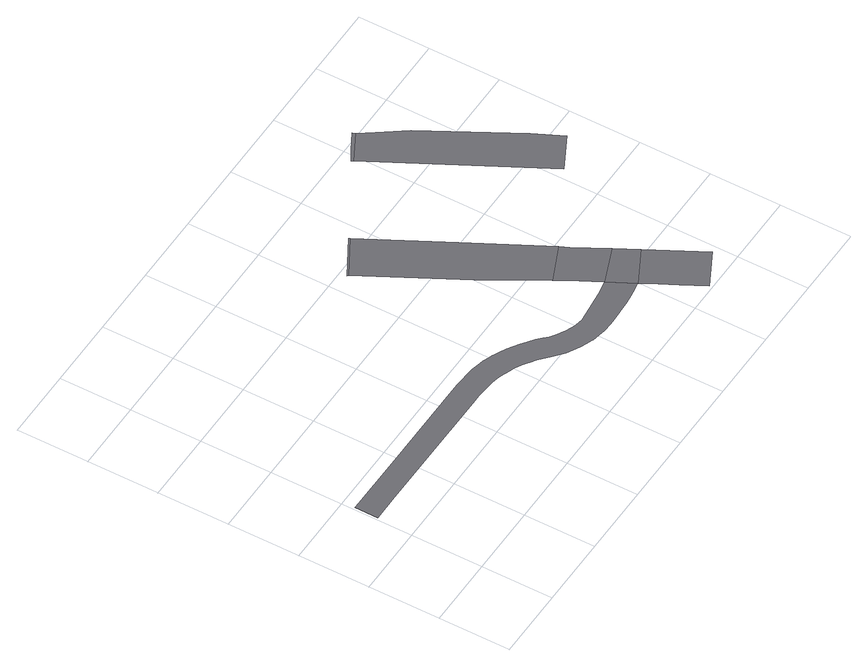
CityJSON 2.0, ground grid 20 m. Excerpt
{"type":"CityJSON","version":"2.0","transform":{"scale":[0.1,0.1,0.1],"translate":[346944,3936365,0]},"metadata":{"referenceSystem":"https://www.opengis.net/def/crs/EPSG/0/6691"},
"CityObjects":{
"road1":{"type":"Road","attributes":{"RoadStructureAttribute.sectionType":"1"},"geometry":[{"type":"MultiSurface","lod":"1","boundaries":[[[0,1,2,3,4,5,6,7,8,9,10,11,12,13,14,15,16,17,18,19,20,21,22,23,24,25,26,27,28,29,30,31,32,33,34,35,36,37,38,39,40,41,42,43,44,45,46,47,48,49,50,51,52,53,54,55,56,57,58,59,60,61,62,63,64,65]]]}]},
"road2":{"type":"Road","attributes":{"function":"1","RoadStructureAttribute.sectionType":"1"},"geometry":[{"type":"MultiSurface","lod":"1","boundaries":[[[66,67,68,69]]]}]},
"road3":{"type":"Road","attributes":{"function":"1","RoadStructureAttribute.sectionType":"1"},"geometry":[{"type":"MultiSurface","lod":"1","boundaries":[[[70,71,66,69,72,73]]]}]},
"road4":{"type":"Road","attributes":{"function":"1","RoadStructureAttribute.sectionType":"7"},"geometry":[{"type":"MultiSurface","lod":"1","boundaries":[[[74,65,75,76,70,73]]]}]},
"road5":{"type":"Road","geometry":[{"type":"MultiSurface","lod":"1","boundaries":[[[65,64,77,75]]]}]},
"road6":{"type":"Road","attributes":{"function":"1","RoadStructureAttribute.sectionType":"7"},"geometry":[{"type":"MultiSurface","lod":"1","boundaries":[[[77,64,78,79,80,81,82]]]}]},
"road7":{"type":"Road","attributes":{"function":"1","RoadStructureAttribute.sectionType":"6"},"geometry":[{"type":"MultiSurface","lod":"1","boundaries":[[[83,84,85,86,87]]]}]},
"road8":{"type":"Road","attributes":{"function":"1","RoadStructureAttribute.sectionType":"1"},"geometry":[{"type":"MultiSurface","lod":"1","boundaries":[[[88,89,90,83,87,91,92,93]]]}]}
},
"vertices":[
[936,229,0],[920,227,0],[825,216,0],[816,218,0],[802,221,0],[789,225,0],[776,231,0],[762,239,0],[750,246,0],[737,255,0],[725,266,0],[711,279,0],[695,292,0],[680,303,0],[664,314,0],[648,324,0],[631,332,0],[615,339,0],[612,341,0],[600,346,0],[584,351,0],[567,355,0],[546,360,0],[525,362,0],[505,363,0],[484,365,0],[168,365,0],[25,366,0],[8,366,0],[8,301,0],[77,301,0],[345,300,0],[451,300,0],[481,300,0],[500,298,0],[519,297,0],[536,295,0],[553,292,0],[565,289,0],[578,284,0],[590,279,0],[602,274,0],[616,267,0],[629,259,0],[643,250,0],[656,241,0],[668,230,0],[681,218,0],[696,205,0],[713,192,0],[730,182,0],[747,173,0],[765,165,0],[780,160,0],[784,158,0],[805,154,0],[825,151,0],[846,149,0],[860,149,0],[868,150,0],[931,153,0],[955,156,0],[967,157,0],[997,163,0],[999,163,0],[961,234,0],
[763,839,0],[761,842,0],[654,781,0],[656,778,0],
[1003,391,0],[889,607,0],[803,508,0],[900,346,0],
[918,315,0],[1065,276,0],[1015,367,0],
[1099,215,0],
[1003,157,0],[1023,119,0],[1047,74,0],[1083,10,0],[1183,62,0],
[1068,1008,0],[1064,1016,0],[1015,988,0],[984,970,0],[987,964,0],
[1287,644,0],[1146,897,0],[1095,968,0],[1124,710,0],[1229,513,0],[1327,564,0]
]}
